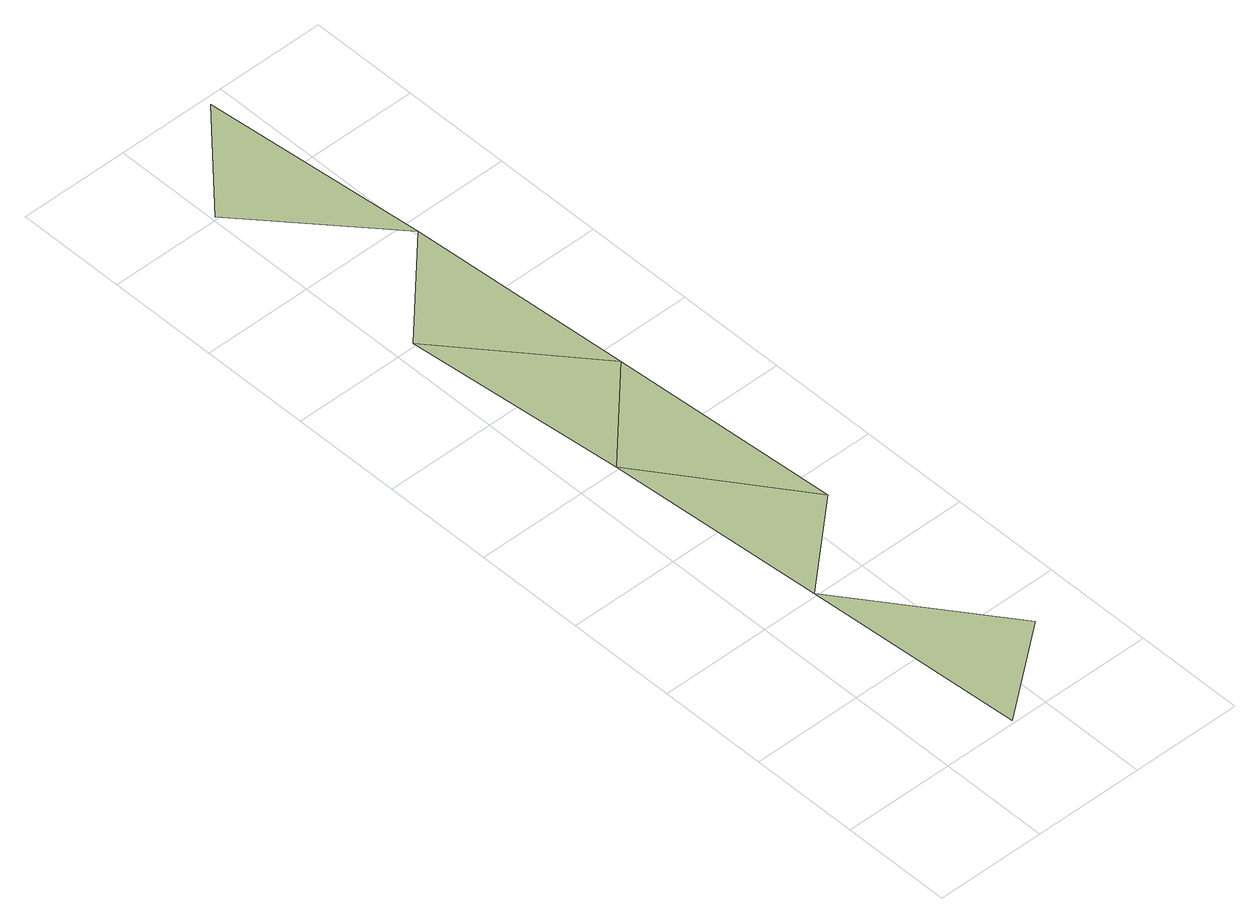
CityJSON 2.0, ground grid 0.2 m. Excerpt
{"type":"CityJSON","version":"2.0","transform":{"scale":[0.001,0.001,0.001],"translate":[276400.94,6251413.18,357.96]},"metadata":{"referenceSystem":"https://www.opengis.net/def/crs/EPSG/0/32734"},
"CityObjects":{
"terrain1":{"type":"TINRelief","geometry":[{"type":"CompositeSurface","lod":"1","boundaries":[[[0,1,2]],[[3,4,1]],[[5,6,4]],[[4,3,5]],[[6,5,7]],[[7,8,9]]]}]}
},
"vertices":[
[307,136,0],[107,406,0],[137,6,0],[267,546,0],[77,806,0],[237,966,0],[37,1206,0],[207,1376,0],[167,1786,0],[7,1606,0]
]}
